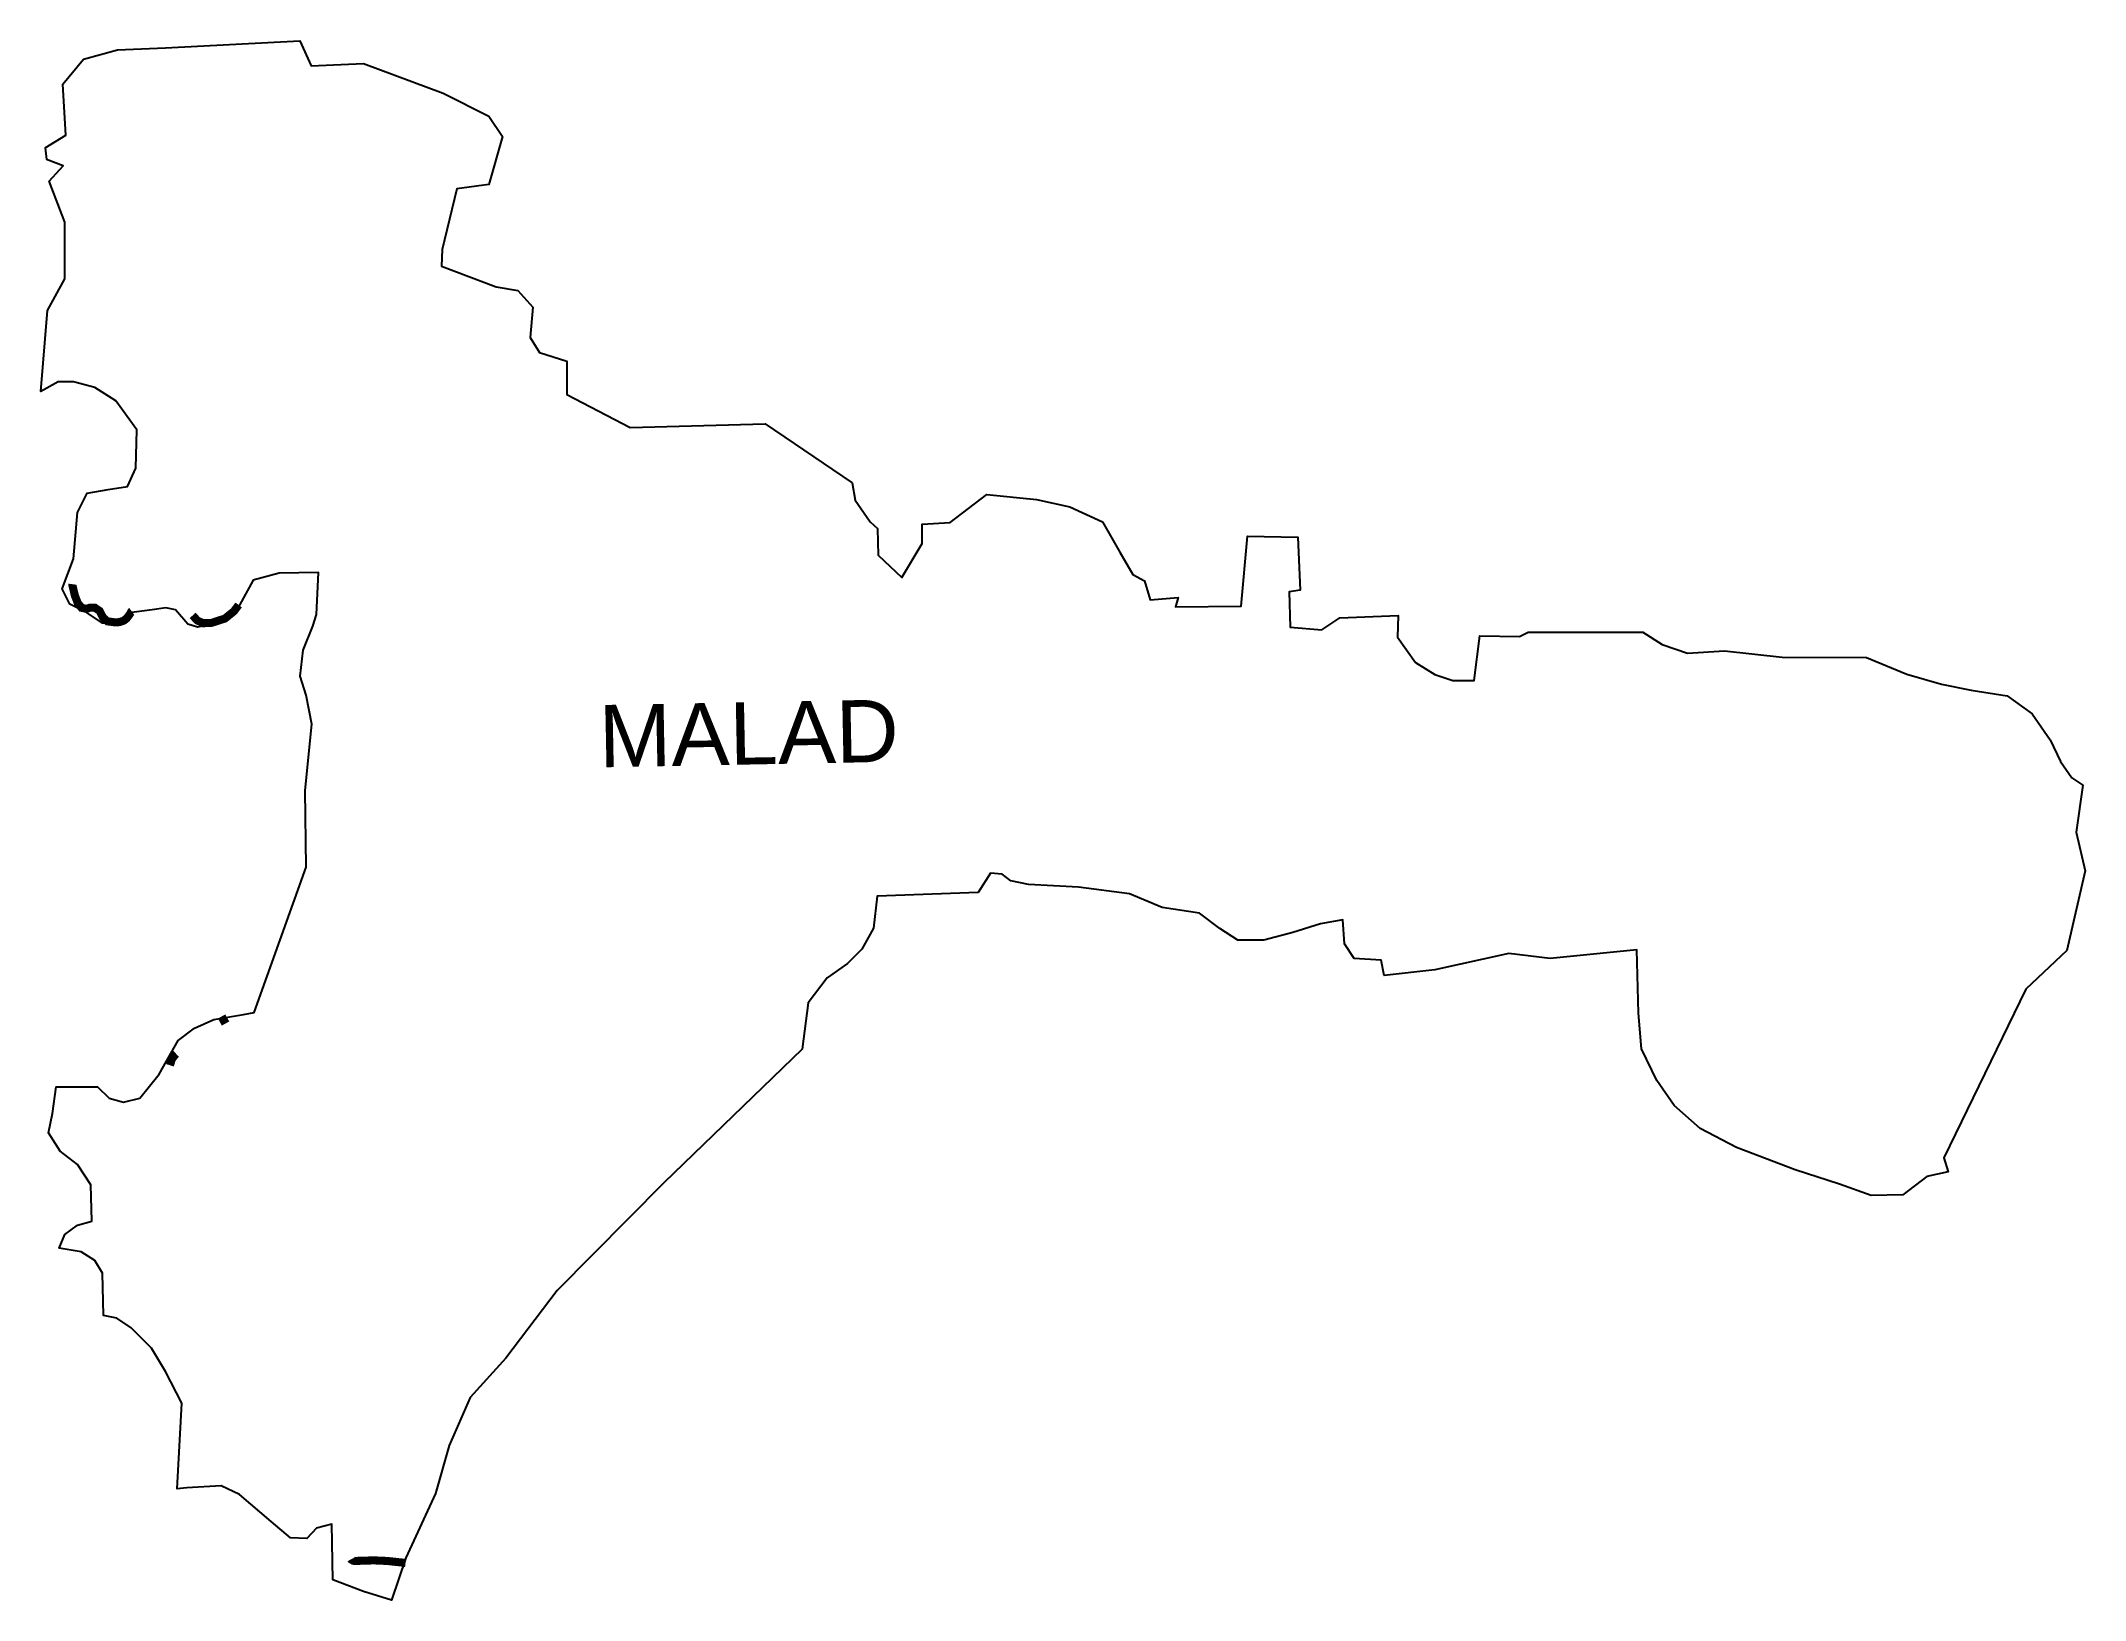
# Model space of a CAD drawing. Header units: metres. Extents: x 266585 to 279238, y 2117616 to 2127268.
import ezdxf

# ---------------------------------------------------------------- set-up
doc = ezdxf.new("R2010")
doc.units = ezdxf.units.M
doc.header["$MEASUREMENT"] = 0
for name, color, linetype in [('UNPROTECTED', 130, 'Continuous'), ('UNPROTECTED DUE TO CREEK', 150, 'Continuous'), ('village', 3, 'Continuous'), ('VILLAGE NAME', 250, 'Continuous')]:
    doc.layers.add(name, color=color, linetype=linetype)
doc.styles.get("Standard").update_dxf_attribs({"font": 'arial.ttf'})

msp = doc.modelspace()

# ---------------------------------------------------------------- linework, layer by layer
at = {"layer": 'UNPROTECTED', "const_width": 50, "flags": 128}
for points in [[(266779.5833129244, 2123904.555249148), (266778.9796445341, 2123900.030478504), (266795.8629657225, 2123831.664647927), (266812.7462869184, 2123788.166161952), (266836.7351785423, 2123757.992234466), (266866.9186700256, 2123751.794765403), (266889.9965910809, 2123759.774006818), (266917.5079022394, 2123759.774006818), (266948.6023642914, 2123738.470206921), (266969.0081050144, 2123698.535265659), (266996.5194161655, 2123674.558807229), (267043.5862288447, 2123668.361338173), (267070.4902262883, 2123669.717034523), (267097.029835497, 2123678.470959579), (267116.2209487976, 2123693.461087865), (267136.5052267806, 2123720.691217554), (267145.1898128585, 2123736.765902926), (267146.1458991162, 2123737.451913637)], [(267524.0865221549, 2123711.287263899), (267552.5758508639, 2123679.865390112), (267587.800046158, 2123663.209692013), (267637.9034273968, 2123664.100578194), (267723.7168548973, 2123691.79551806), (267779.1645968006, 2123736.456029479), (267808.6800432028, 2123775.809958016)], [(267738.410031298, 2121219.555232884), (267692.6009071972, 2121193.9438727)], [(267422.7434354952, 2120996.403470314), (267411.0110245989, 2120985.360779163), (267395.7674504266, 2120965.412675624), (267383.5086042433, 2120926.422834687)]]:
    msp.add_lwpolyline(points, dxfattribs=at)
at = {"layer": 'UNPROTECTED DUE TO CREEK', "const_width": 50, "flags": 128}
msp.add_lwpolyline([(268505.1927307891, 2117868.603166531), (268506.3620355399, 2117866.445740079), (268518.9334293724, 2117859.008777206), (268533.873346691, 2117858.234093574), (268644.6080947308, 2117861.669466679), (268727.4586935457, 2117858.170918345), (268841.812306066, 2117845.919362836)], dxfattribs=at)
at = {"layer": 'village'}
msp.add_lwpolyline([(266612.0968527389, 2126605.179014992), (266620.0262407659, 2126533.814522763)], dxfattribs=at)
for points in [[(266612.0968527389, 2126605.179014992, 0), (266738.9670611474, 2126684.472895252, 0), (266721.1699902466, 2126999.886330056, 0), (266848.0401986525, 2127154.949918118, 0), (267059.4905459961, 2127211.336677413, 0), (267355.5210322845, 2127225.43336724, 0), (268187.2257318487, 2127267.72343672, 0), (268257.7091809662, 2127112.659848658, 0), (268581.9330468972, 2127126.75653848, 0), (269075.3171907116, 2126943.499570779, 0), (269357.2509871773, 2126802.532672547, 0), (269441.8311261148, 2126675.662464135, 0), (269357.2509871811, 2126379.631977835, 0), (269159.8973296533, 2126351.438598185, 0), (269068.670821726, 2125976.264743164, 0)], [(269068.670821726, 2125976.264743164, 0), (269064.2105409607, 2125873.678285578, 0), (269403.1918790555, 2125744.330143414, 0), (269537.0003019847, 2125722.028739588, 0), (269630.6661980359, 2125619.442282007, 0), (269612.8250749807, 2125432.110489897, 0), (269670.808724919, 2125338.444593845, 0), (269840.2993939635, 2125284.921224671, 0), (269840.2993939656, 2125079.748309503, 0), (270232.8041012319, 2124874.575394338, 0), (271066.8766041666, 2124896.876798167, 0), (271606.570576655, 2124531.133775479, 0), (271624.4116997147, 2124424.08703713, 0), (271718.0775957669, 2124290.278614196, 0), (271762.6804034106, 2124250.136087316, 0), (271767.1406841755, 2124085.10569903, 0), (271914.3299494007, 2123946.836995333, 0), (272039.2178107995, 2124156.470191263, 0), (272039.2178107991, 2124276.897771909, 0), (272213.1687606102, 2124285.818333437, 0), (272440.6430795928, 2124459.769283258, 0), (272748.4024523343, 2124428.547317907, 0), (272953.5753674952, 2124383.94451026, 0), (273156.9641703523, 2124290.278614207, 0), (273264.0109086973, 2124102.946822098, 0), (273344.2959624562, 2123964.678118401, 0), (273415.6604546864, 2123924.535591517, 0), (273451.3427008004, 2123808.568291645, 0), (273625.2936506112, 2123821.949133936, 0), (273607.4525275536, 2123763.965483999, 0), (274013.3380771126, 2123768.425764764, 0), (274053.48060399, 2124201.072998927, 0), (274365.7002574945, 2124196.612718161, 0), (274379.0810997887, 2123866.551941584, 0), (274312.1768883243, 2123857.631380058, 0), (274316.6371690907, 2123639.077622596, 0), (274512.8895227234, 2123621.236499545, 0), (274624.3965418328, 2123697.061272535, 0), (274985.6792837468, 2123710.442114834, 0), (274981.2190029815, 2123576.633691899, 0), (275092.7260220923, 2123420.523865137, 0), (275213.1536027314, 2123344.699092144, 0), (275324.6606218397, 2123309.016846032, 0), (275456.684932465, 2123309.016846033, 0), (275492.367178579, 2123585.554253429, 0), (275737.6826206204, 2123581.093972666, 0), (275791.2059897909, 2123607.855657258, 0), (276500.3906313283, 2123607.855657262, 0), (276620.8182119675, 2123532.030884262, 0), (276776.9280387189, 2123478.507515092, 0), (277006.6324980843, 2123491.888357386, 0), (277363.4549592345, 2123451.745830507, 0), (277885.3078086679, 2123449.961718204, 0), (278135.0835314746, 2123347.375260622, 0), (278349.1770081647, 2123284.93132992, 0), (278532.0485195059, 2123249.249083804, 0), (278755.0625577246, 2123213.566837691, 0), (278911.1723844793, 2123102.059818579, 0), (279022.6794035876, 2122941.489711059, 0), (279085.1233342901, 2122807.681288125, 0), (279156.487826522, 2122705.094830539, 0), (279223.3920379877, 2122660.492022896, 0), (279181.9885181526, 2122370.030463282, 0), (279238.3752774466, 2122130.386736278, 0), (279125.6017588627, 2121637.00259245, 0), (278871.8613420443, 2121397.358865446, 0), (278364.3805084153, 2120354.20381849, 0), (278390.6527695119, 2120266.629614842, 0), (278258.6300455417, 2120238.322175586, 0), (278109.9540200614, 2120125.328396216, 0), (277913.7016664298, 2120119.381355197, 0), (277717.4493127961, 2120190.745847429, 0), (277443.8854259136, 2120279.951462713, 0), (277081.1159237437, 2120416.733406155, 0), (276855.1283650146, 2120535.674226541, 0), (276694.5582574975, 2120678.403211008, 0), (276587.5115191511, 2120833.02627751, 0), (276492.3588628427, 2121029.278631149, 0), (276474.517739786, 2121249.319148865, 0), (276462.6236577451, 2121641.823856141, 0), (275927.3899660169, 2121588.300486962, 0), (275671.6672021944, 2121618.035692058, 0), (275213.7450437198, 2121516.935994724, 0), (274898.5518697065, 2121481.253748607, 0), (274880.710746646, 2121576.406404918, 0), (274714.19359811, 2121588.300486954, 0), (274654.7231879187, 2121677.506102244, 0), (274642.8291058779, 2121826.182127727, 0), (274506.047162437, 2121802.393963646, 0), (274333.5829728823, 2121748.87059447, 0), (274155.1717423082, 2121701.294266317, 0), (273994.6016347908, 2121701.294266315, 0), (273881.6078554268, 2121772.658758547, 0), (273756.7199940236, 2121867.811414859, 0), (273524.7853942775, 2121903.493660973, 0), (273322.5859996269, 2121986.752235241, 0), (273007.3928256091, 2122028.381522372, 0), (272698.1466926128, 2122046.222645429, 0), (272588.1264337596, 2122067.631993097, 0), (272534.6030645858, 2122109.261280233, 0), (272463.2385723548, 2122115.208321256, 0), (272385.9270391085, 2121996.267500864, 0), (271761.4877320972, 2121972.479336782, 0), (271737.6995680234, 2121776.226983147, 0), (271666.3350757927, 2121645.392080718, 0), (271577.1294605078, 2121556.186465425, 0), (271452.241599104, 2121466.980850133, 0), (271333.3007787236, 2121312.357783629, 0), (271297.6185326102, 2121026.899814702, 0), (270441.244625858, 2120199.071704802, 0), (269781.1230727382, 2119533.003110626, 0), (269461.7669700125, 2119114.331422864, 0), (269241.726452306, 2118870.502741067, 0), (269110.8915498866, 2118573.150690101, 0), (269027.632975621, 2118275.798639132, 0), (268843.2747040293, 2117877.346890831, 0), (268754.0690887462, 2117615.677085978, 0), (268581.6048991908, 2117669.200455151, 0), (268391.2995865777, 2117740.564947383, 0), (268385.3525455587, 2118085.493326507, 0), (268290.1998892503, 2118061.70516243, 0), (268230.7294790593, 2117996.287711214, 0), (268129.6297817329, 2118002.234752234, 0), (268010.6889613499, 2118103.334449561, 0), (267814.4366077181, 2118269.851598105, 0), (267701.4428283534, 2118323.374967273, 0), (267487.3493516655, 2118311.480885235, 0), (267427.8789414744, 2118305.533844213, 0), (267457.6141465672, 2118834.820494935, 0), (267356.5144492412, 2119031.072848576, 0), (267268.4982421554, 2119176.180649447, 0), (267143.6103807538, 2119301.068510853, 0), (267054.4047654661, 2119360.538921042, 0), (266971.1461911985, 2119378.380044101, 0), (266965.1991501773, 2119640.049848952, 0), (266917.6228220241, 2119717.3613822, 0), (266834.3642477567, 2119770.884751375, 0), (266697.5823043158, 2119794.672915453, 0), (266733.2645504304, 2119877.931489724, 0), (266810.5760836768, 2119937.40189992, 0), (266899.7816989634, 2119961.190063997, 0), (266893.834657944, 2120187.177622731, 0), (266810.5760836744, 2120312.065484139, 0), (266703.5293453312, 2120395.324058409, 0), (266632.1648531018, 2120508.317837777, 0), (266655.953017176, 2120627.258658161, 0), (266679.7411812508, 2120793.775806706, 0), (266935.4639450733, 2120793.775806708, 0), (267006.8284373042, 2120722.411314476, 0), (267096.0340525901, 2120698.623150401, 0), (267197.1337499163, 2120722.411314478, 0), (267316.0745702977, 2120871.087339962, 0), (267435.0153906785, 2121079.233775639, 0), (267536.115088003, 2121156.545308894, 0), (267655.0559083846, 2121210.068678071, 0), (267839.414179978, 2121239.803883167, 0), (267904.8316311896, 2121254.076781616, 0), (268225.9718462165, 2122152.079975538, 0), (268220.0248051924, 2122627.843257089, 0), (268261.6540923268, 2123038.189087423, 0), (268225.9718462081, 2123216.600318001, 0), (268190.2896000931, 2123335.541138394, 0), (268208.1307231497, 2123496.111245912, 0), (268267.6011333392, 2123644.787271396, 0), (268291.3892974148, 2123716.151763628, 0), (268303.2833794529, 2123977.821568482, 0), (268059.454697667, 2123971.874527458, 0), (267898.884590151, 2123930.245240323, 0), (267791.8378518071, 2123733.992886684, 0), (267702.6322365189, 2123668.57543547, 0), (267553.9562110426, 2123638.840230368, 0), (267494.4858008513, 2123656.68135343, 0), (267417.1742676023, 2123745.886968717, 0), (267357.7038574106, 2123757.781050759, 0), (267274.4452831447, 2123745.886968715, 0), (267131.7162986833, 2123728.045845661, 0), (267060.3518064538, 2123662.628394448, 0), (266965.199150148, 2123662.628394447, 0), (266870.0464938399, 2123728.045845659, 0), (266762.9997554978, 2123781.569214828, 0), (266715.4234273449, 2123876.72187114, 0), (266786.787919571, 2124061.08014274, 0), (266810.5760836453, 2124348.916928076, 0), (266870.0464938359, 2124467.857748464, 0), (267000.8813962565, 2124491.64591254, 0), (267119.8222166416, 2124509.487035603, 0), (267173.3455858139, 2124622.480814971, 0), (267179.2926268307, 2124860.362455743, 0), (267048.4577244075, 2125038.773686325, 0), (266917.6228219848, 2125122.032260596, 0), (266786.7879195629, 2125157.714506709, 0), (266691.6352632582, 2125157.714506709, 0), (266584.5885249143, 2125098.244096512, 0), (266626.2178120448, 2125597.795542139, 0), (266733.2645503883, 2125794.04789578, 0), (266733.2645503861, 2126144.923315919, 0), (266635.8850168195, 2126399.01492632, 0), (266723.1082851003, 2126494.167582638, 0), (266620.0262407659, 2126533.814522763, 0)]]:
    msp.add_polyline3d(points, dxfattribs=at)

# ---------------------------------------------------------------- texts
at = {"layer": 'VILLAGE NAME', "insert": (270034.1657009551, 2123156.067647946), "char_height": 385.7323098482029, "attachment_point": 1, "rotation": 1.10283298872307}
msp.add_mtext_dynamic_manual_height_columns('{\\fArial|b0|i0|c0|p34;MALAD}', width=2578.432563573894, gutter_width=1928.661549241015, heights=[0], dxfattribs=at)

doc.saveas('drawing.dxf')
